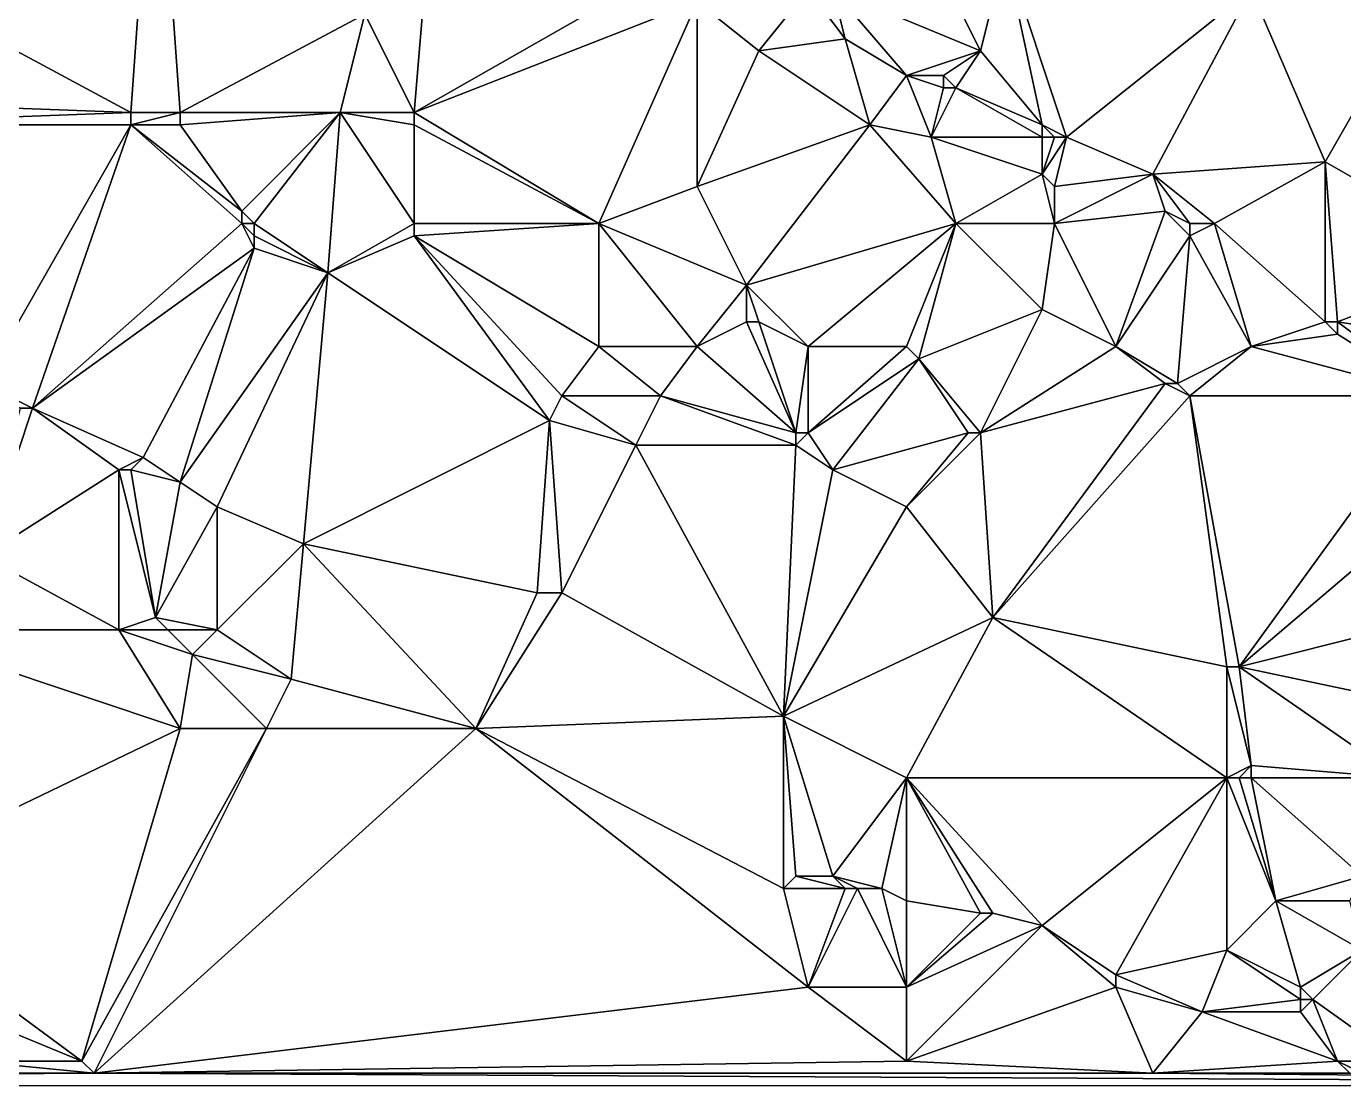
# Model space of a CAD drawing. Extents: x 2679276 to 2679656, y 1246784 to 1247152.
# Drawn here: x 2679454 to 2679507.5, y 1246784.2 to 1246827.2 of the extents above; entities that cross this region are included whole.
import ezdxf

# ---------------------------------------------------------------- set-up
doc = ezdxf.new("R2010")
doc.units = 0

msp = doc.modelspace()

# ---------------------------------------------------------------- linework, layer by layer
for points in [[(2679459.25, 1246837.75, 463.468), (2679445.25, 1246830.75, 467.109), (2679458.25, 1246823.75, 467.324)], [(2679459.25, 1246837.75, 463.468), (2679458.25, 1246823.75, 467.324), (2679460.25, 1246823.75, 467.07)], [(2679459.25, 1246837.75, 463.468), (2679460.25, 1246823.75, 467.07), (2679467.75, 1246827.75, 463.91)], [(2679489.75, 1246832.25, 461.08), (2679486.75, 1246828.75, 463.064), (2679492.75, 1246826.25, 462.533)], [(2679489.75, 1246832.25, 461.08), (2679492.75, 1246826.25, 462.533), (2679493.75, 1246830.25, 461.05)], [(2679444.75, 1246824.25, 468.428), (2679458.25, 1246823.75, 467.324), (2679445.25, 1246830.75, 467.109)], [(2679492.75, 1246826.25, 462.533), (2679495.25, 1246823.25, 462.321), (2679493.75, 1246830.25, 461.05)], [(2679503.75, 1246828.75, 460.264), (2679493.75, 1246830.25, 461.05), (2679496.25, 1246822.75, 462.256)], [(2679495.25, 1246823.25, 462.321), (2679496.25, 1246822.75, 462.256), (2679493.75, 1246830.25, 461.05)], [(2679467.75, 1246827.75, 463.91), (2679469.75, 1246823.75, 464.475), (2679470.25, 1246829.75, 463.424)], [(2679469.75, 1246823.75, 464.475), (2679480.25, 1246829.75, 463.68), (2679470.25, 1246829.75, 463.424)], [(2679480.25, 1246829.75, 463.68), (2679469.75, 1246823.75, 464.475), (2679481.25, 1246828.25, 463.892)], [(2679481.25, 1246828.25, 463.892), (2679483.75, 1246826.25, 464.09), (2679485.75, 1246828.75, 463.244)], [(2679487.25, 1246826.75, 463.644), (2679485.75, 1246828.75, 463.244), (2679483.75, 1246826.25, 464.09)], [(2679485.75, 1246828.75, 463.244), (2679487.25, 1246826.75, 463.644), (2679486.75, 1246828.75, 463.064)], [(2679489.75, 1246825.25, 463.611), (2679492.75, 1246826.25, 462.533), (2679486.75, 1246828.75, 463.064)], [(2679487.25, 1246826.75, 463.644), (2679489.75, 1246825.25, 463.611), (2679486.75, 1246828.75, 463.064)], [(2679499.75, 1246821.25, 462.393), (2679503.75, 1246828.75, 460.264), (2679496.25, 1246822.75, 462.256)], [(2679503.75, 1246828.75, 460.264), (2679499.75, 1246821.25, 462.393), (2679506.75, 1246821.75, 460.735)], [(2679503.75, 1246828.75, 460.264), (2679506.75, 1246821.75, 460.735), (2679510.75, 1246828.75, 458.868)], [(2679506.75, 1246821.75, 460.735), (2679513.75, 1246817.75, 460.924), (2679510.75, 1246828.75, 458.868)], [(2679477.25, 1246819.25, 464.657), (2679481.25, 1246828.25, 463.892), (2679469.75, 1246823.75, 464.475)], [(2679477.25, 1246819.25, 464.657), (2679481.25, 1246820.75, 464.361), (2679481.25, 1246828.25, 463.892)], [(2679481.25, 1246828.25, 463.892), (2679481.25, 1246820.75, 464.361), (2679483.75, 1246826.25, 464.09)], [(2679467.75, 1246827.75, 463.91), (2679460.25, 1246823.75, 467.07), (2679466.75, 1246823.75, 465.415)], [(2679469.75, 1246823.75, 464.475), (2679467.75, 1246827.75, 463.91), (2679466.75, 1246823.75, 465.415)], [(2679487.25, 1246826.75, 463.644), (2679483.75, 1246826.25, 464.09), (2679488.25, 1246823.25, 464.189)], [(2679487.25, 1246826.75, 463.644), (2679488.25, 1246823.25, 464.189), (2679489.75, 1246825.25, 463.611)], [(2679481.25, 1246820.75, 464.361), (2679488.25, 1246823.25, 464.189), (2679483.75, 1246826.25, 464.09)], [(2679491.25, 1246825.25, 463.26), (2679492.75, 1246826.25, 462.533), (2679489.75, 1246825.25, 463.611)], [(2679491.75, 1246824.75, 463.252), (2679492.75, 1246826.25, 462.533), (2679491.25, 1246825.25, 463.26)], [(2679492.75, 1246826.25, 462.533), (2679491.75, 1246824.75, 463.252), (2679495.25, 1246823.25, 462.321)], [(2679490.75, 1246822.75, 463.97), (2679489.75, 1246825.25, 463.611), (2679488.25, 1246823.25, 464.189)], [(2679491.25, 1246824.75, 463.395), (2679489.75, 1246825.25, 463.611), (2679490.75, 1246822.75, 463.97)], [(2679489.75, 1246825.25, 463.611), (2679491.25, 1246824.75, 463.395), (2679491.25, 1246825.25, 463.26)], [(2679491.75, 1246824.75, 463.252), (2679491.25, 1246825.25, 463.26), (2679491.25, 1246824.75, 463.395)], [(2679491.25, 1246824.75, 463.395), (2679490.75, 1246822.75, 463.97), (2679491.75, 1246824.75, 463.252)], [(2679491.75, 1246824.75, 463.252), (2679490.75, 1246822.75, 463.97), (2679495.25, 1246822.75, 462.382)], [(2679495.25, 1246822.75, 462.382), (2679495.25, 1246823.25, 462.321), (2679491.75, 1246824.75, 463.252)], [(2679444.75, 1246824.25, 468.428), (2679444.75, 1246823.25, 468.635), (2679458.25, 1246823.75, 467.324)], [(2679458.25, 1246823.25, 467.457), (2679458.25, 1246823.75, 467.324), (2679444.75, 1246823.25, 468.635)], [(2679458.25, 1246823.25, 467.457), (2679460.25, 1246823.75, 467.07), (2679458.25, 1246823.75, 467.324)], [(2679460.25, 1246823.25, 467.227), (2679460.25, 1246823.75, 467.07), (2679458.25, 1246823.25, 467.457)], [(2679462.75, 1246819.75, 467.942), (2679466.75, 1246823.75, 465.415), (2679460.25, 1246823.25, 467.227)], [(2679460.25, 1246823.75, 467.07), (2679460.25, 1246823.25, 467.227), (2679466.75, 1246823.75, 465.415)], [(2679462.75, 1246819.75, 467.942), (2679463.25, 1246819.25, 468.023), (2679466.75, 1246823.75, 465.415)], [(2679463.25, 1246819.25, 468.023), (2679466.25, 1246817.25, 468.128), (2679466.75, 1246823.75, 465.415)], [(2679466.75, 1246823.75, 465.415), (2679466.25, 1246817.25, 468.128), (2679469.75, 1246819.25, 466.574)], [(2679469.75, 1246823.25, 464.611), (2679466.75, 1246823.75, 465.415), (2679469.75, 1246819.25, 466.574)], [(2679469.75, 1246823.75, 464.475), (2679466.75, 1246823.75, 465.415), (2679469.75, 1246823.25, 464.611)], [(2679469.75, 1246823.25, 464.611), (2679477.25, 1246819.25, 464.657), (2679469.75, 1246823.75, 464.475)], [(2679444.75, 1246823.25, 468.635), (2679452.25, 1246812.75, 470.672), (2679458.25, 1246823.25, 467.457)], [(2679452.25, 1246812.75, 470.672), (2679454.25, 1246811.75, 470.667), (2679458.25, 1246823.25, 467.457)], [(2679454.25, 1246811.75, 470.667), (2679462.75, 1246819.25, 468.103), (2679458.25, 1246823.25, 467.457)], [(2679460.25, 1246823.25, 467.227), (2679458.25, 1246823.25, 467.457), (2679462.75, 1246819.75, 467.942)], [(2679462.75, 1246819.25, 468.103), (2679462.75, 1246819.75, 467.942), (2679458.25, 1246823.25, 467.457)], [(2679477.25, 1246819.25, 464.657), (2679469.75, 1246823.25, 464.611), (2679469.75, 1246819.25, 466.574)], [(2679488.25, 1246823.25, 464.189), (2679481.25, 1246820.75, 464.361), (2679483.25, 1246816.75, 465.729)], [(2679488.25, 1246823.25, 464.189), (2679483.25, 1246816.75, 465.729), (2679491.75, 1246819.25, 464.428)], [(2679490.75, 1246822.75, 463.97), (2679488.25, 1246823.25, 464.189), (2679491.75, 1246819.25, 464.428)], [(2679495.25, 1246822.75, 462.382), (2679495.75, 1246822.75, 462.303), (2679495.25, 1246823.25, 462.321)], [(2679495.75, 1246822.75, 462.303), (2679496.25, 1246822.75, 462.256), (2679495.25, 1246823.25, 462.321)], [(2679495.25, 1246821.25, 462.655), (2679495.25, 1246822.75, 462.382), (2679490.75, 1246822.75, 463.97)], [(2679491.75, 1246819.25, 464.428), (2679495.25, 1246821.25, 462.655), (2679490.75, 1246822.75, 463.97)], [(2679495.25, 1246821.25, 462.655), (2679495.75, 1246820.75, 462.679), (2679496.25, 1246822.75, 462.256)], [(2679495.25, 1246821.25, 462.655), (2679495.75, 1246822.75, 462.303), (2679495.25, 1246822.75, 462.382)], [(2679495.75, 1246822.75, 462.303), (2679495.25, 1246821.25, 462.655), (2679496.25, 1246822.75, 462.256)], [(2679499.75, 1246821.25, 462.393), (2679496.25, 1246822.75, 462.256), (2679495.75, 1246820.75, 462.679)], [(2679495.25, 1246821.25, 462.655), (2679491.75, 1246819.25, 464.428), (2679495.75, 1246819.25, 463.06)], [(2679495.25, 1246821.25, 462.655), (2679495.75, 1246819.25, 463.06), (2679495.75, 1246820.75, 462.679)], [(2679495.75, 1246819.25, 463.06), (2679499.75, 1246821.25, 462.393), (2679495.75, 1246820.75, 462.679)], [(2679499.75, 1246821.25, 462.393), (2679495.75, 1246819.25, 463.06), (2679500.25, 1246819.75, 462.715)], [(2679502.25, 1246819.25, 462.62), (2679506.75, 1246821.75, 460.735), (2679499.75, 1246821.25, 462.393)], [(2679499.75, 1246821.25, 462.393), (2679500.25, 1246819.75, 462.715), (2679501.25, 1246819.25, 462.753)], [(2679501.25, 1246819.25, 462.753), (2679502.25, 1246819.25, 462.62), (2679499.75, 1246821.25, 462.393)], [(2679502.25, 1246819.25, 462.62), (2679506.75, 1246815.25, 462.985), (2679506.75, 1246821.75, 460.735)], [(2679507.25, 1246815.25, 462.926), (2679506.75, 1246821.75, 460.735), (2679506.75, 1246815.25, 462.985)], [(2679513.75, 1246817.75, 460.924), (2679506.75, 1246821.75, 460.735), (2679507.25, 1246815.25, 462.926)], [(2679481.25, 1246820.75, 464.361), (2679477.25, 1246819.25, 464.657), (2679483.25, 1246816.75, 465.729)], [(2679462.75, 1246819.25, 468.103), (2679463.25, 1246819.25, 468.023), (2679462.75, 1246819.75, 467.942)], [(2679495.75, 1246819.25, 463.06), (2679498.25, 1246814.25, 463.448), (2679500.25, 1246819.75, 462.715)], [(2679501.25, 1246818.75, 462.851), (2679500.25, 1246819.75, 462.715), (2679498.25, 1246814.25, 463.448)], [(2679501.25, 1246818.75, 462.851), (2679501.25, 1246819.25, 462.753), (2679500.25, 1246819.75, 462.715)], [(2679463.25, 1246818.25, 468.343), (2679462.75, 1246819.25, 468.103), (2679454.25, 1246811.75, 470.667)], [(2679463.25, 1246819.25, 468.023), (2679462.75, 1246819.25, 468.103), (2679463.25, 1246818.75, 468.186)], [(2679463.25, 1246818.75, 468.186), (2679462.75, 1246819.25, 468.103), (2679463.25, 1246818.25, 468.343)], [(2679463.25, 1246818.75, 468.186), (2679466.25, 1246817.25, 468.128), (2679463.25, 1246819.25, 468.023)], [(2679469.75, 1246818.75, 466.789), (2679469.75, 1246819.25, 466.574), (2679466.25, 1246817.25, 468.128)], [(2679469.75, 1246818.75, 466.789), (2679477.25, 1246819.25, 464.657), (2679469.75, 1246819.25, 466.574)], [(2679477.25, 1246819.25, 464.657), (2679469.75, 1246818.75, 466.789), (2679477.25, 1246814.25, 467.068)], [(2679481.25, 1246814.25, 466.6), (2679477.25, 1246819.25, 464.657), (2679477.25, 1246814.25, 467.068)], [(2679481.25, 1246814.25, 466.6), (2679483.25, 1246816.75, 465.729), (2679477.25, 1246819.25, 464.657)], [(2679485.75, 1246814.25, 465.971), (2679491.75, 1246819.25, 464.428), (2679483.25, 1246816.75, 465.729)], [(2679489.75, 1246814.25, 465.729), (2679491.75, 1246819.25, 464.428), (2679485.75, 1246814.25, 465.971)], [(2679489.75, 1246814.25, 465.729), (2679490.25, 1246813.75, 465.748), (2679491.75, 1246819.25, 464.428)], [(2679490.25, 1246813.75, 465.748), (2679495.25, 1246815.75, 463.927), (2679491.75, 1246819.25, 464.428)], [(2679495.75, 1246819.25, 463.06), (2679491.75, 1246819.25, 464.428), (2679495.25, 1246815.75, 463.927)], [(2679498.25, 1246814.25, 463.448), (2679495.75, 1246819.25, 463.06), (2679495.25, 1246815.75, 463.927)], [(2679503.75, 1246814.25, 463.163), (2679502.25, 1246819.25, 462.62), (2679501.25, 1246818.75, 462.851)], [(2679501.25, 1246819.25, 462.753), (2679501.25, 1246818.75, 462.851), (2679502.25, 1246819.25, 462.62)], [(2679502.25, 1246819.25, 462.62), (2679503.75, 1246814.25, 463.163), (2679506.75, 1246815.25, 462.985)], [(2679463.25, 1246818.25, 468.343), (2679466.25, 1246817.25, 468.128), (2679463.25, 1246818.75, 468.186)], [(2679466.25, 1246817.25, 468.128), (2679475.25, 1246811.25, 468.38), (2679469.75, 1246818.75, 466.789)], [(2679475.75, 1246812.25, 467.97), (2679477.25, 1246814.25, 467.068), (2679469.75, 1246818.75, 466.789)], [(2679475.75, 1246812.25, 467.97), (2679469.75, 1246818.75, 466.789), (2679475.25, 1246811.25, 468.38)], [(2679498.25, 1246814.25, 463.448), (2679500.75, 1246812.75, 463.337), (2679501.25, 1246818.75, 462.851)], [(2679503.75, 1246814.25, 463.163), (2679501.25, 1246818.75, 462.851), (2679500.75, 1246812.75, 463.337)], [(2679463.25, 1246818.25, 468.343), (2679454.25, 1246811.75, 470.667), (2679458.75, 1246809.75, 470.528)], [(2679463.25, 1246818.25, 468.343), (2679458.75, 1246809.75, 470.528), (2679460.25, 1246808.75, 470.579)], [(2679463.25, 1246818.25, 468.343), (2679460.25, 1246808.75, 470.579), (2679466.25, 1246817.25, 468.128)], [(2679513.75, 1246817.75, 460.924), (2679507.25, 1246815.25, 462.926), (2679513.75, 1246814.25, 461.726)], [(2679461.75, 1246807.75, 470.668), (2679466.25, 1246817.25, 468.128), (2679460.25, 1246808.75, 470.579)], [(2679461.75, 1246807.75, 470.668), (2679465.25, 1246806.25, 470.614), (2679466.25, 1246817.25, 468.128)], [(2679475.25, 1246811.25, 468.38), (2679466.25, 1246817.25, 468.128), (2679465.25, 1246806.25, 470.614)], [(2679483.25, 1246815.25, 466.139), (2679483.25, 1246816.75, 465.729), (2679481.25, 1246814.25, 466.6)], [(2679483.75, 1246815.25, 466.068), (2679483.25, 1246816.75, 465.729), (2679483.25, 1246815.25, 466.139)], [(2679483.75, 1246815.25, 466.068), (2679485.75, 1246814.25, 465.971), (2679483.25, 1246816.75, 465.729)], [(2679490.25, 1246813.75, 465.748), (2679492.75, 1246810.75, 465.694), (2679495.25, 1246815.75, 463.927)], [(2679498.25, 1246814.25, 463.448), (2679495.25, 1246815.75, 463.927), (2679492.75, 1246810.75, 465.694)], [(2679481.25, 1246814.25, 466.6), (2679485.25, 1246810.75, 466.393), (2679483.25, 1246815.25, 466.139)], [(2679483.75, 1246815.25, 466.068), (2679483.25, 1246815.25, 466.139), (2679485.25, 1246810.75, 466.393)], [(2679485.75, 1246814.25, 465.971), (2679483.75, 1246815.25, 466.068), (2679485.25, 1246810.75, 466.393)], [(2679507.25, 1246814.75, 463.048), (2679506.75, 1246815.25, 462.985), (2679503.75, 1246814.25, 463.163)], [(2679506.75, 1246815.25, 462.985), (2679507.25, 1246814.75, 463.048), (2679507.25, 1246815.25, 462.926)], [(2679507.25, 1246814.75, 463.048), (2679511.25, 1246812.25, 463.224), (2679507.25, 1246815.25, 462.926)], [(2679511.25, 1246812.25, 463.224), (2679513.75, 1246814.25, 461.726), (2679507.25, 1246815.25, 462.926)], [(2679503.75, 1246814.25, 463.163), (2679511.25, 1246812.25, 463.224), (2679507.25, 1246814.75, 463.048)], [(2679475.75, 1246812.25, 467.97), (2679479.75, 1246812.25, 467.3), (2679477.25, 1246814.25, 467.068)], [(2679481.25, 1246814.25, 466.6), (2679477.25, 1246814.25, 467.068), (2679479.75, 1246812.25, 467.3)], [(2679479.75, 1246812.25, 467.3), (2679485.25, 1246810.75, 466.393), (2679481.25, 1246814.25, 466.6)], [(2679485.25, 1246810.75, 466.393), (2679485.75, 1246810.75, 466.319), (2679485.75, 1246814.25, 465.971)], [(2679489.75, 1246814.25, 465.729), (2679485.75, 1246810.75, 466.319), (2679490.25, 1246813.75, 465.748)], [(2679489.75, 1246814.25, 465.729), (2679485.75, 1246814.25, 465.971), (2679485.75, 1246810.75, 466.319)], [(2679498.25, 1246814.25, 463.448), (2679492.75, 1246810.75, 465.694), (2679500.25, 1246812.75, 463.41)], [(2679500.25, 1246812.75, 463.41), (2679500.75, 1246812.75, 463.337), (2679498.25, 1246814.25, 463.448)], [(2679500.75, 1246812.75, 463.337), (2679501.25, 1246812.25, 463.355), (2679503.75, 1246814.25, 463.163)], [(2679511.25, 1246812.25, 463.224), (2679503.75, 1246814.25, 463.163), (2679501.25, 1246812.25, 463.355)], [(2679486.75, 1246809.25, 466.474), (2679490.25, 1246813.75, 465.748), (2679485.75, 1246810.75, 466.319)], [(2679490.25, 1246813.75, 465.748), (2679486.75, 1246809.25, 466.474), (2679492.25, 1246810.75, 465.794)], [(2679492.75, 1246810.75, 465.694), (2679490.25, 1246813.75, 465.748), (2679492.25, 1246810.75, 465.794)], [(2679454.25, 1246811.75, 470.667), (2679452.25, 1246812.75, 470.672), (2679453.75, 1246811.75, 470.737)], [(2679493.25, 1246803.25, 466.717), (2679500.25, 1246812.75, 463.41), (2679492.75, 1246810.75, 465.694)], [(2679500.25, 1246812.75, 463.41), (2679493.25, 1246803.25, 466.717), (2679501.25, 1246812.25, 463.355)], [(2679500.75, 1246812.75, 463.337), (2679500.25, 1246812.75, 463.41), (2679501.25, 1246812.25, 463.355)], [(2679475.75, 1246812.25, 467.97), (2679475.25, 1246811.25, 468.38), (2679478.75, 1246810.25, 468.058)], [(2679478.75, 1246810.25, 468.058), (2679479.75, 1246812.25, 467.3), (2679475.75, 1246812.25, 467.97)], [(2679478.75, 1246810.25, 468.058), (2679485.25, 1246810.25, 466.491), (2679479.75, 1246812.25, 467.3)], [(2679485.25, 1246810.75, 466.393), (2679479.75, 1246812.25, 467.3), (2679485.25, 1246810.25, 466.491)], [(2679502.75, 1246801.25, 464.966), (2679501.25, 1246812.25, 463.355), (2679493.25, 1246803.25, 466.717)], [(2679501.25, 1246812.25, 463.355), (2679503.25, 1246801.25, 464.863), (2679511.25, 1246812.25, 463.224)], [(2679503.25, 1246801.25, 464.863), (2679501.25, 1246812.25, 463.355), (2679502.75, 1246801.25, 464.966)], [(2679503.25, 1246801.25, 464.863), (2679513.25, 1246809.75, 463.511), (2679511.25, 1246812.25, 463.224)], [(2679453.75, 1246811.75, 470.737), (2679452.25, 1246805.75, 473.437), (2679454.25, 1246811.75, 470.667)], [(2679454.25, 1246811.75, 470.667), (2679452.25, 1246805.75, 473.437), (2679457.75, 1246809.25, 470.801)], [(2679457.75, 1246809.25, 470.801), (2679458.75, 1246809.75, 470.528), (2679454.25, 1246811.75, 470.667)], [(2679475.25, 1246811.25, 468.38), (2679465.25, 1246806.25, 470.614), (2679474.75, 1246804.25, 469.767)], [(2679474.75, 1246804.25, 469.767), (2679475.75, 1246804.25, 469.577), (2679475.25, 1246811.25, 468.38)], [(2679478.75, 1246810.25, 468.058), (2679475.25, 1246811.25, 468.38), (2679475.75, 1246804.25, 469.577)], [(2679485.25, 1246810.75, 466.393), (2679485.25, 1246810.25, 466.491), (2679485.75, 1246810.75, 466.319)], [(2679486.75, 1246809.25, 466.474), (2679485.75, 1246810.75, 466.319), (2679485.25, 1246810.25, 466.491)], [(2679492.25, 1246810.75, 465.794), (2679486.75, 1246809.25, 466.474), (2679489.75, 1246807.75, 466.413)], [(2679492.25, 1246810.75, 465.794), (2679489.75, 1246807.75, 466.413), (2679492.75, 1246810.75, 465.694)], [(2679493.25, 1246803.25, 466.717), (2679492.75, 1246810.75, 465.694), (2679489.75, 1246807.75, 466.413)], [(2679484.75, 1246799.25, 468.991), (2679478.75, 1246810.25, 468.058), (2679475.75, 1246804.25, 469.577)], [(2679478.75, 1246810.25, 468.058), (2679484.75, 1246799.25, 468.991), (2679485.25, 1246810.25, 466.491)], [(2679486.75, 1246809.25, 466.474), (2679485.25, 1246810.25, 466.491), (2679484.75, 1246799.25, 468.991)], [(2679458.75, 1246809.75, 470.528), (2679457.75, 1246809.25, 470.801), (2679458.25, 1246809.25, 470.723)], [(2679460.25, 1246808.75, 470.579), (2679458.75, 1246809.75, 470.528), (2679458.25, 1246809.25, 470.723)], [(2679513.25, 1246809.75, 463.511), (2679503.25, 1246801.25, 464.863), (2679515.25, 1246804.25, 463.617)], [(2679457.75, 1246802.75, 473.118), (2679457.75, 1246809.25, 470.801), (2679452.25, 1246805.75, 473.437)], [(2679457.75, 1246809.25, 470.801), (2679459.25, 1246803.25, 472.78), (2679458.25, 1246809.25, 470.723)], [(2679457.75, 1246802.75, 473.118), (2679459.25, 1246803.25, 472.78), (2679457.75, 1246809.25, 470.801)], [(2679460.25, 1246808.75, 470.579), (2679458.25, 1246809.25, 470.723), (2679459.25, 1246803.25, 472.78)], [(2679486.75, 1246809.25, 466.474), (2679484.75, 1246799.25, 468.991), (2679489.75, 1246807.75, 466.413)], [(2679460.25, 1246808.75, 470.579), (2679459.25, 1246803.25, 472.78), (2679461.75, 1246807.75, 470.668)], [(2679461.75, 1246807.75, 470.668), (2679459.25, 1246803.25, 472.78), (2679461.75, 1246802.75, 472.402)], [(2679461.75, 1246807.75, 470.668), (2679461.75, 1246802.75, 472.402), (2679465.25, 1246806.25, 470.614)], [(2679493.25, 1246803.25, 466.717), (2679489.75, 1246807.75, 466.413), (2679484.75, 1246799.25, 468.991)], [(2679448.25, 1246802.75, 473.787), (2679457.75, 1246802.75, 473.118), (2679452.25, 1246805.75, 473.437)], [(2679465.25, 1246806.25, 470.614), (2679461.75, 1246802.75, 472.402), (2679464.75, 1246800.75, 472.498)], [(2679472.25, 1246798.75, 472.023), (2679465.25, 1246806.25, 470.614), (2679464.75, 1246800.75, 472.498)], [(2679472.25, 1246798.75, 472.023), (2679474.75, 1246804.25, 469.767), (2679465.25, 1246806.25, 470.614)], [(2679484.75, 1246799.25, 468.991), (2679475.75, 1246804.25, 469.577), (2679472.25, 1246798.75, 472.023)], [(2679474.75, 1246804.25, 469.767), (2679472.25, 1246798.75, 472.023), (2679475.75, 1246804.25, 469.577)], [(2679515.25, 1246804.25, 463.617), (2679503.25, 1246801.25, 464.863), (2679512.75, 1246799.25, 464.089)], [(2679457.75, 1246802.75, 473.118), (2679459.75, 1246802.75, 472.803), (2679459.25, 1246803.25, 472.78)], [(2679459.75, 1246802.75, 472.803), (2679461.75, 1246802.75, 472.402), (2679459.25, 1246803.25, 472.78)], [(2679489.75, 1246796.75, 469.057), (2679493.25, 1246803.25, 466.717), (2679484.75, 1246799.25, 468.991)], [(2679493.25, 1246803.25, 466.717), (2679489.75, 1246796.75, 469.057), (2679502.75, 1246796.75, 465.998)], [(2679502.75, 1246801.25, 464.966), (2679493.25, 1246803.25, 466.717), (2679502.75, 1246796.75, 465.998)], [(2679446.75, 1246792.25, 473.955), (2679460.25, 1246798.75, 472.913), (2679448.25, 1246802.75, 473.787)], [(2679457.75, 1246802.75, 473.118), (2679448.25, 1246802.75, 473.787), (2679460.25, 1246798.75, 472.913)], [(2679460.25, 1246798.75, 472.913), (2679460.75, 1246801.75, 472.809), (2679457.75, 1246802.75, 473.118)], [(2679459.75, 1246802.75, 472.803), (2679457.75, 1246802.75, 473.118), (2679460.75, 1246801.75, 472.809)], [(2679461.75, 1246802.75, 472.402), (2679459.75, 1246802.75, 472.803), (2679460.75, 1246801.75, 472.809)], [(2679461.75, 1246802.75, 472.402), (2679460.75, 1246801.75, 472.809), (2679464.75, 1246800.75, 472.498)], [(2679460.25, 1246798.75, 472.913), (2679463.75, 1246798.75, 472.698), (2679460.75, 1246801.75, 472.809)], [(2679463.75, 1246798.75, 472.698), (2679464.75, 1246800.75, 472.498), (2679460.75, 1246801.75, 472.809)], [(2679502.75, 1246796.75, 465.998), (2679503.75, 1246797.25, 465.568), (2679502.75, 1246801.25, 464.966)], [(2679503.25, 1246801.25, 464.863), (2679502.75, 1246801.25, 464.966), (2679503.75, 1246797.25, 465.568)], [(2679509.75, 1246796.75, 464.736), (2679503.25, 1246801.25, 464.863), (2679503.75, 1246797.25, 465.568)], [(2679509.75, 1246796.75, 464.736), (2679512.75, 1246799.25, 464.089), (2679503.25, 1246801.25, 464.863)], [(2679463.75, 1246798.75, 472.698), (2679472.25, 1246798.75, 472.023), (2679464.75, 1246800.75, 472.498)], [(2679484.75, 1246799.25, 468.991), (2679472.25, 1246798.75, 472.023), (2679484.75, 1246792.25, 471.335)], [(2679489.75, 1246796.75, 469.057), (2679484.75, 1246799.25, 468.991), (2679486.75, 1246792.75, 470.985)], [(2679484.75, 1246799.25, 468.991), (2679484.75, 1246792.25, 471.335), (2679485.25, 1246792.75, 471.215)], [(2679485.25, 1246792.75, 471.215), (2679486.75, 1246792.75, 470.985), (2679484.75, 1246799.25, 468.991)], [(2679456.25, 1246785.25, 473.418), (2679460.25, 1246798.75, 472.913), (2679446.75, 1246792.25, 473.955)], [(2679456.75, 1246784.75, 473.389), (2679463.75, 1246798.75, 472.698), (2679456.25, 1246785.25, 473.418)], [(2679460.25, 1246798.75, 472.913), (2679456.25, 1246785.25, 473.418), (2679463.75, 1246798.75, 472.698)], [(2679456.75, 1246784.75, 473.389), (2679472.25, 1246798.75, 472.023), (2679463.75, 1246798.75, 472.698)], [(2679485.75, 1246788.25, 471.217), (2679472.25, 1246798.75, 472.023), (2679456.75, 1246784.75, 473.389)], [(2679472.25, 1246798.75, 472.023), (2679485.75, 1246788.25, 471.217), (2679484.75, 1246792.25, 471.335)], [(2679503.25, 1246796.75, 465.866), (2679503.75, 1246797.25, 465.568), (2679502.75, 1246796.75, 465.998)], [(2679503.75, 1246797.25, 465.568), (2679503.25, 1246796.75, 465.866), (2679503.75, 1246796.75, 465.736)], [(2679503.75, 1246797.25, 465.568), (2679503.75, 1246796.75, 465.736), (2679509.75, 1246796.75, 464.736)], [(2679489.75, 1246796.75, 469.057), (2679486.75, 1246792.75, 470.985), (2679488.75, 1246792.25, 470.791)], [(2679488.75, 1246792.25, 470.791), (2679489.75, 1246791.75, 470.786), (2679489.75, 1246796.75, 469.057)], [(2679489.75, 1246796.75, 469.057), (2679492.75, 1246791.25, 470.496), (2679493.25, 1246791.25, 470.411)], [(2679495.25, 1246790.75, 470.237), (2679489.75, 1246796.75, 469.057), (2679493.25, 1246791.25, 470.411)], [(2679495.25, 1246790.75, 470.237), (2679502.75, 1246796.75, 465.998), (2679489.75, 1246796.75, 469.057)], [(2679492.75, 1246791.25, 470.496), (2679489.75, 1246796.75, 469.057), (2679489.75, 1246791.75, 470.786)], [(2679498.25, 1246788.75, 470.199), (2679502.75, 1246796.75, 465.998), (2679495.25, 1246790.75, 470.237)], [(2679502.75, 1246796.75, 465.998), (2679498.25, 1246788.75, 470.199), (2679502.75, 1246789.75, 468.514)], [(2679503.25, 1246796.75, 465.866), (2679502.75, 1246796.75, 465.998), (2679504.75, 1246791.75, 467.255)], [(2679502.75, 1246789.75, 468.514), (2679504.75, 1246791.75, 467.255), (2679502.75, 1246796.75, 465.998)], [(2679503.25, 1246796.75, 465.866), (2679504.75, 1246791.75, 467.255), (2679503.75, 1246796.75, 465.736)], [(2679504.75, 1246791.75, 467.255), (2679508.25, 1246792.75, 465.991), (2679503.75, 1246796.75, 465.736)], [(2679508.25, 1246792.75, 465.991), (2679509.75, 1246796.75, 464.736), (2679503.75, 1246796.75, 465.736)], [(2679485.25, 1246792.75, 471.215), (2679484.75, 1246792.25, 471.335), (2679487.25, 1246792.25, 471.01)], [(2679485.25, 1246792.75, 471.215), (2679487.25, 1246792.25, 471.01), (2679486.75, 1246792.75, 470.985)], [(2679487.25, 1246792.25, 471.01), (2679487.75, 1246792.25, 470.937), (2679486.75, 1246792.75, 470.985)], [(2679487.75, 1246792.25, 470.937), (2679488.75, 1246792.25, 470.791), (2679486.75, 1246792.75, 470.985)], [(2679507.75, 1246791.75, 466.464), (2679508.25, 1246792.75, 465.991), (2679504.75, 1246791.75, 467.255)], [(2679456.25, 1246785.25, 473.418), (2679446.75, 1246792.25, 473.955), (2679447.75, 1246788.75, 474.206)], [(2679484.75, 1246792.25, 471.335), (2679485.75, 1246788.25, 471.217), (2679487.25, 1246792.25, 471.01)], [(2679485.75, 1246788.25, 471.217), (2679487.75, 1246792.25, 470.937), (2679487.25, 1246792.25, 471.01)], [(2679485.75, 1246788.25, 471.217), (2679489.75, 1246788.25, 470.978), (2679487.75, 1246792.25, 470.937)], [(2679488.75, 1246792.25, 470.791), (2679487.75, 1246792.25, 470.937), (2679489.75, 1246788.25, 470.978)], [(2679488.75, 1246792.25, 470.791), (2679489.75, 1246788.25, 470.978), (2679489.75, 1246791.75, 470.786)], [(2679489.75, 1246788.25, 470.978), (2679492.75, 1246791.25, 470.496), (2679489.75, 1246791.75, 470.786)], [(2679502.75, 1246789.75, 468.514), (2679505.75, 1246788.25, 468.662), (2679504.75, 1246791.75, 467.255)], [(2679508.25, 1246789.75, 466.997), (2679504.75, 1246791.75, 467.255), (2679505.75, 1246788.25, 468.662)], [(2679504.75, 1246791.75, 467.255), (2679508.25, 1246789.75, 466.997), (2679507.75, 1246791.75, 466.464)], [(2679495.25, 1246790.75, 470.237), (2679493.25, 1246791.25, 470.411), (2679489.75, 1246788.25, 470.978)], [(2679492.75, 1246791.25, 470.496), (2679489.75, 1246788.25, 470.978), (2679493.25, 1246791.25, 470.411)], [(2679498.25, 1246788.25, 470.293), (2679495.25, 1246790.75, 470.237), (2679489.75, 1246785.25, 470.984)], [(2679489.75, 1246788.25, 470.978), (2679489.75, 1246785.25, 470.984), (2679495.25, 1246790.75, 470.237)], [(2679498.25, 1246788.75, 470.199), (2679495.25, 1246790.75, 470.237), (2679498.25, 1246788.25, 470.293)], [(2679501.75, 1246787.25, 469.693), (2679502.75, 1246789.75, 468.514), (2679498.25, 1246788.75, 470.199)], [(2679501.75, 1246787.25, 469.693), (2679505.75, 1246787.75, 468.913), (2679502.75, 1246789.75, 468.514)], [(2679505.75, 1246788.25, 468.662), (2679502.75, 1246789.75, 468.514), (2679505.75, 1246787.75, 468.913)], [(2679505.75, 1246788.25, 468.662), (2679506.25, 1246787.75, 468.799), (2679508.25, 1246789.75, 466.997)], [(2679506.25, 1246787.75, 468.799), (2679509.75, 1246785.25, 468.832), (2679508.25, 1246789.75, 466.997)], [(2679456.25, 1246785.25, 473.418), (2679447.75, 1246788.75, 474.206), (2679451.75, 1246785.25, 474.557)], [(2679498.25, 1246788.25, 470.293), (2679501.75, 1246787.25, 469.693), (2679498.25, 1246788.75, 470.199)], [(2679485.75, 1246788.25, 471.217), (2679456.75, 1246784.75, 473.389), (2679489.75, 1246785.25, 470.984)], [(2679485.75, 1246788.25, 471.217), (2679489.75, 1246785.25, 470.984), (2679489.75, 1246788.25, 470.978)], [(2679499.75, 1246784.75, 470.292), (2679498.25, 1246788.25, 470.293), (2679489.75, 1246785.25, 470.984)], [(2679501.75, 1246787.25, 469.693), (2679498.25, 1246788.25, 470.293), (2679499.75, 1246784.75, 470.292)], [(2679505.75, 1246787.75, 468.913), (2679506.25, 1246787.75, 468.799), (2679505.75, 1246788.25, 468.662)], [(2679505.75, 1246787.25, 469.151), (2679505.75, 1246787.75, 468.913), (2679501.75, 1246787.25, 469.693)], [(2679507.25, 1246785.25, 469.638), (2679506.25, 1246787.75, 468.799), (2679505.75, 1246787.25, 469.151)], [(2679505.75, 1246787.75, 468.913), (2679505.75, 1246787.25, 469.151), (2679506.25, 1246787.75, 468.799)], [(2679509.75, 1246785.25, 468.832), (2679506.25, 1246787.75, 468.799), (2679507.25, 1246785.25, 469.638)], [(2679501.75, 1246787.25, 469.693), (2679499.75, 1246784.75, 470.292), (2679507.25, 1246785.25, 469.638)], [(2679507.25, 1246785.25, 469.638), (2679505.75, 1246787.25, 469.151), (2679501.75, 1246787.25, 469.693)], [(2679456.75, 1246784.75, 473.389), (2679451.75, 1246785.25, 474.557), (2679446.75, 1246784.75, 476.309)], [(2679456.75, 1246784.75, 473.389), (2679456.25, 1246785.25, 473.418), (2679451.75, 1246785.25, 474.557)], [(2679456.75, 1246784.75, 473.389), (2679499.75, 1246784.75, 470.292), (2679489.75, 1246785.25, 470.984)], [(2679507.75, 1246784.75, 469.7), (2679507.25, 1246785.25, 469.638), (2679499.75, 1246784.75, 470.292)], [(2679507.75, 1246784.75, 469.7), (2679508.25, 1246784.75, 469.619), (2679507.25, 1246785.25, 469.638)], [(2679509.75, 1246785.25, 468.832), (2679507.25, 1246785.25, 469.638), (2679508.25, 1246784.75, 469.619)], [(2679555.25, 1246784.25, 464.115), (2679456.75, 1246784.75, 473.389), (2679381.75, 1246784.25, 486.507)], [(2679456.75, 1246784.75, 473.389), (2679446.75, 1246784.75, 476.309), (2679381.75, 1246784.25, 486.507)], [(2679456.75, 1246784.75, 473.389), (2679555.25, 1246784.25, 464.115), (2679499.75, 1246784.75, 470.292)], [(2679555.25, 1246784.25, 464.115), (2679507.75, 1246784.75, 469.7), (2679499.75, 1246784.75, 470.292)]]:
    msp.add_3dface(points)

doc.saveas('drawing.dxf')
